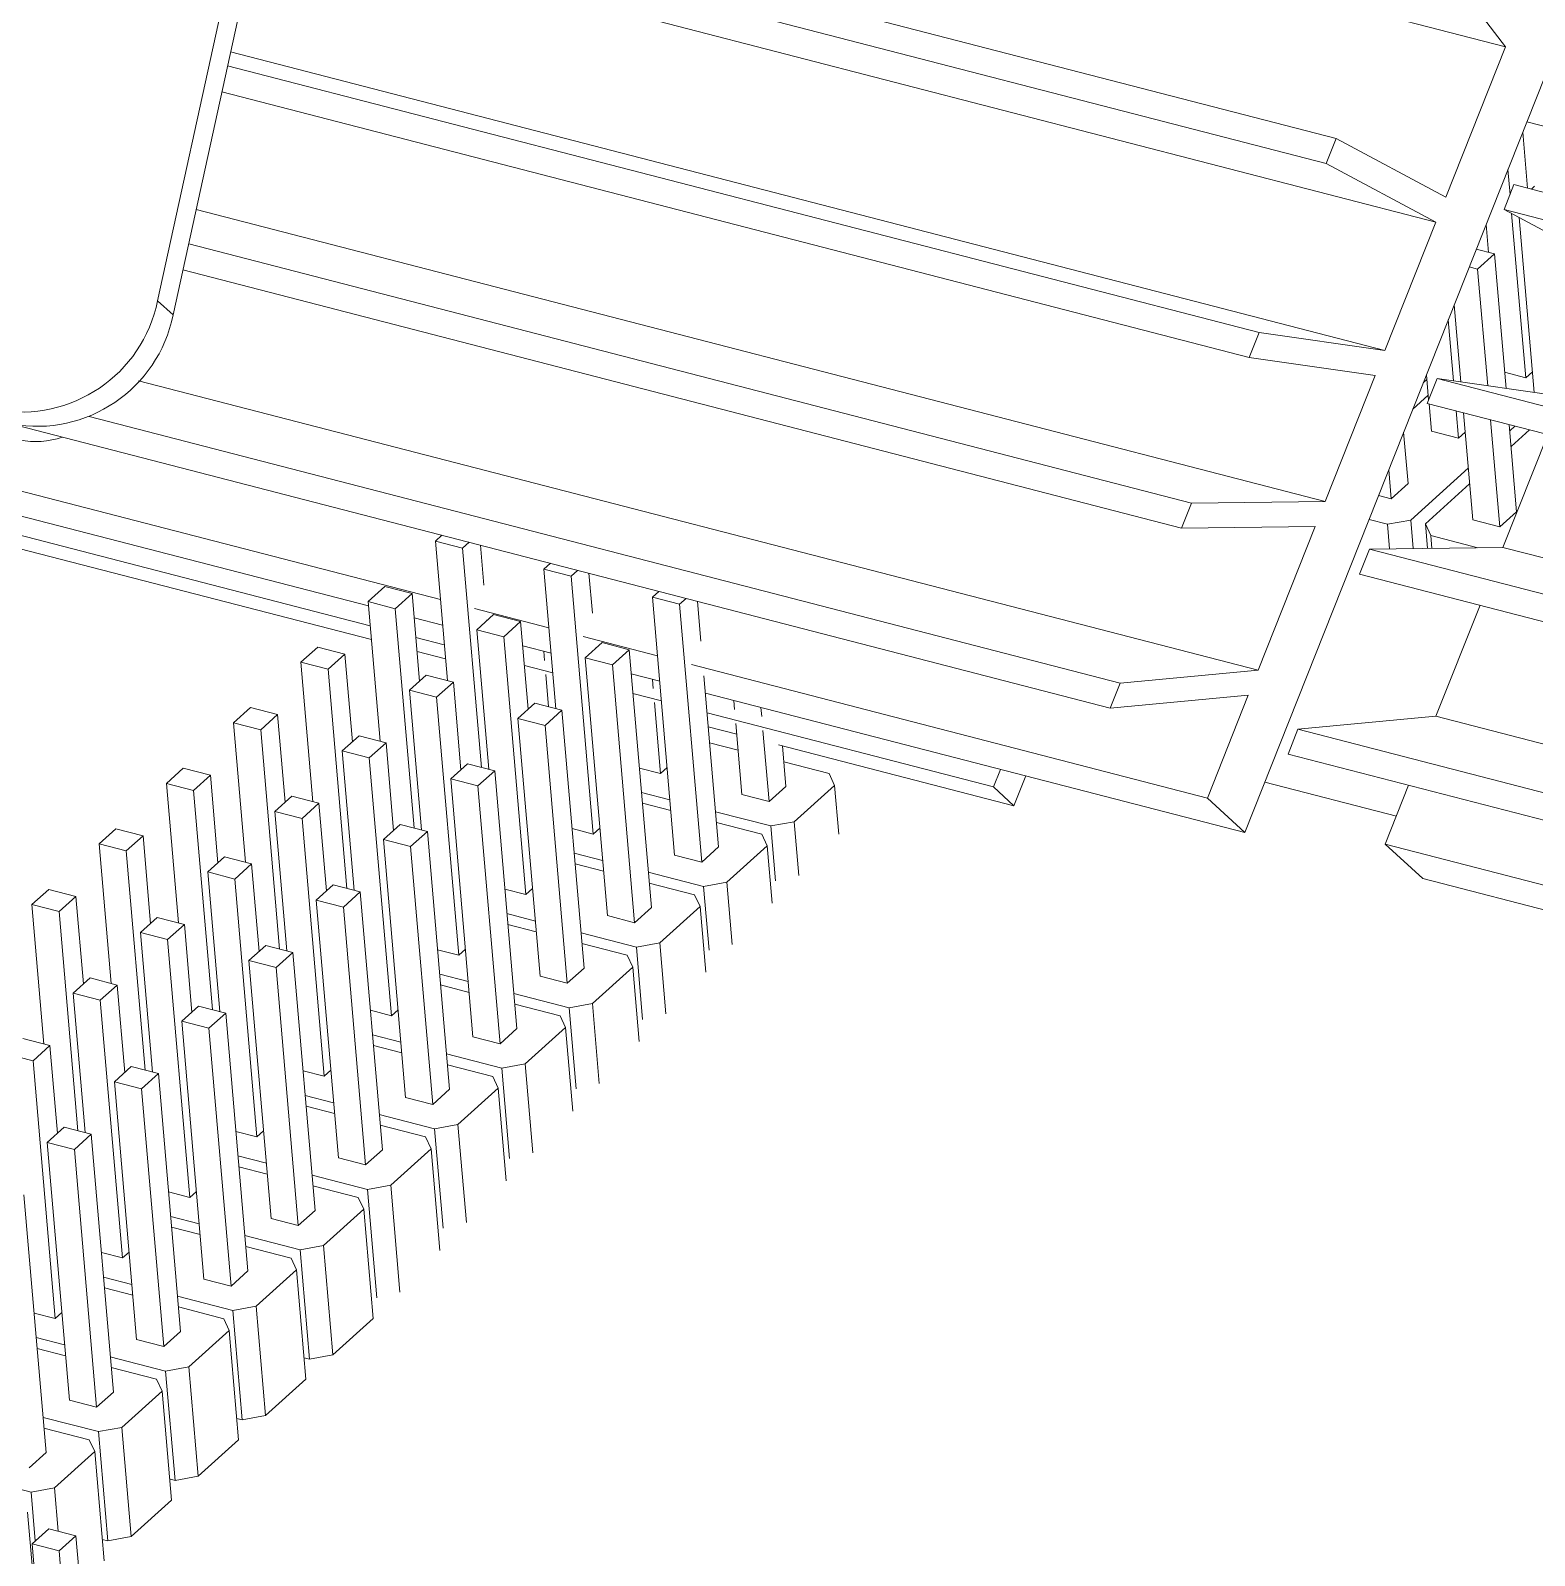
# Model space of a CAD drawing. Header units: inches. Extents: x 0 to 46.8, y 0 to 33.1.
# Drawn here: x 23.9821 to 24.2171, y 16.7058 to 16.944 of the extents above; entities that cross this region are included whole.
import ezdxf

# ---------------------------------------------------------------- set-up
doc = ezdxf.new("R2010")
doc.units = ezdxf.units.IN
doc.header["$MEASUREMENT"] = 0

msp = doc.modelspace()

# ---------------------------------------------------------------- linework, layer by layer
at = {"color": 7, "linetype": 'Continuous', "lineweight": 15}
for p, q in [((24.0784161298, 17.2513877048), (24.0019948592, 16.9017871431)), ((24.0808314171, 17.2491541156), (24.0044101521, 16.8995535589)), ((24.212521533, 16.9414331918), (24.0242111088, 16.9901360488)), ((24.1860672684, 16.9271043236), (24.0198309105, 16.9700981494)), ((24.1845199164, 16.9232049389), (24.0189413382, 16.9660286427)), ((24.2016554436, 16.9140503038), (24.0179641746, 16.9615585055)), ((24.1988759178, 16.9593824913), (24.212521533, 16.9414331918)), ((24.1507702674, 16.838154821), (23.7428042562, 16.9436673565)), ((24.1718066859, 16.8187010472), (24.2214671303, 16.943846859)), ((24.1937039577, 16.8940123308), (24.0133928556, 16.9406463175)), ((24.212521533, 16.9414331918), (24.2032027937, 16.9179496867)), ((24.1740498024, 16.8968199315), (24.0129220549, 16.9384925138)), ((24.1725024502, 16.8929205737), (24.01203247, 16.9344230372)), ((24.0461622692, 16.8550890759), (23.7579972255, 16.9296174032)), ((24.23640851, 16.9244152972), (24.2158646955, 16.9297285584)), ((24.2159781254, 16.9193684458), (24.2152264326, 16.9281201125)), ((24.1860672684, 16.9271043236), (24.1845199164, 16.9232049389)), ((24.2032027937, 16.9179496867), (24.1860672684, 16.9271043236)), ((24.0349302927, 16.8541014847), (23.7638406747, 16.9242135828)), ((24.1845199164, 16.9232049389), (24.2016554436, 16.9140503038)), ((24.2132358658, 16.9183561995), (24.2129006446, 16.9222590495)), ((24.2123080472, 16.9160180752), (24.2138553992, 16.9199174598)), ((24.2560650509, 16.909000748), (24.2138553992, 16.9199174598)), ((24.2170713357, 16.9196551083), (24.2165801687, 16.9192127383)), ((24.1843490467, 16.8704376755), (24.0080147014, 16.9160431509)), ((24.2294435744, 16.90686344), (24.2123080472, 16.9160180752)), ((24.2535690227, 16.9053467201), (24.2123080472, 16.9160180752)), ((24.2156917974, 16.8897627457), (24.2134909718, 16.9153861002)), ((24.2016554436, 16.9140503038), (24.1937039577, 16.8940123308)), ((24.2098652732, 16.9093414594), (24.2094932832, 16.9136723942)), ((24.2170068847, 16.887466181), (24.2146625656, 16.9147601741)), ((24.1634715546, 16.8701624374), (24.0068405954, 16.9106720122)), ((24.0351947112, 16.8510228692), (23.8121266029, 16.9087151305)), ((24.2108061598, 16.9090981215), (24.2079692642, 16.9098318298)), ((24.2081801038, 16.9067329618), (24.2108061598, 16.9090981215)), ((24.2126102123, 16.8880942415), (24.2108061598, 16.9090981215)), ((24.1619242041, 16.8662630541), (24.0059510246, 16.9066025069)), ((24.2068736526, 16.9070708502), (24.2081801038, 16.9067329618)), ((24.2097458648, 16.8885034172), (24.2081801038, 16.9067329618)), ((24.0019948592, 16.9017871431), (24.0044101521, 16.8995535589)), ((24.2055494956, 16.8891028713), (24.2045164206, 16.9011305606)), ((24.2044177772, 16.8892645434), (24.2035974905, 16.8988148222)), ((24.1740498024, 16.8968199315), (24.1725024502, 16.8929205737)), ((24.1937039577, 16.8940123308), (24.1740498024, 16.8968199315)), ((24.1725024502, 16.8929205737), (24.1921566077, 16.8901129479)), ((24.1738789328, 16.8440526547), (23.9990178151, 16.8892771082)), ((24.1921566077, 16.8901129479), (24.1843490467, 16.8704376755)), ((24.2002550647, 16.8894721192), (24.1996871295, 16.8889606079)), ((24.2005253503, 16.8863253169), (24.2001901291, 16.8902281669)), ((24.200290581, 16.8857337099), (24.2018379332, 16.8896330678)), ((24.2641644769, 16.8735135101), (24.2018379332, 16.8896330678)), ((24.2018379332, 16.8896330678), (24.2214920885, 16.886825467)), ((24.2123936354, 16.8906157517), (24.2156917974, 16.8897627457)), ((24.2156917974, 16.8897627457), (24.2167293696, 16.8906972361)), ((24.2004666256, 16.8870089669), (24.1980484199, 16.8848310078)), ((24.3761187546, 16.8402591461), (24.200290581, 16.8857337099)), ((24.2009485253, 16.8813984549), (24.2005826529, 16.8856581654)), ((24.2051875734, 16.880302107), (24.2048217009, 16.8845618174)), ((24.1523176201, 16.8420541792), (23.9913018568, 16.883697799)), ((24.2074004936, 16.8675524243), (24.2059649289, 16.8842661443)), ((24.2116395416, 16.8664560763), (24.2102039769, 16.8831697963)), ((24.2142655976, 16.868821236), (24.2130974557, 16.8824214567)), ((24.213994414, 16.8821894713), (24.2131803523, 16.8814562859)), ((24.1973094054, 16.8732066279), (24.1966201254, 16.8812316454)), ((24.2009485253, 16.8813984549), (24.2051875734, 16.880302107)), ((24.2051875734, 16.880302107), (24.2062251456, 16.8812365973)), ((24.2191258013, 16.8808623314), (24.2121371775, 16.8632508118)), ((24.2162834997, 16.8815974435), (24.213391921, 16.8789931405)), ((24.1946833494, 16.8708414682), (24.1942943364, 16.8753705949)), ((24.206707036, 16.8756260878), (24.1977177474, 16.867529877)), ((24.1946833494, 16.8708414682), (24.1973094054, 16.8732066279)), ((24.206918597, 16.8731629354), (24.2000068331, 16.8669378491)), ((24.1634715546, 16.8701624374), (24.1619242041, 16.8662630541)), ((24.1843490467, 16.8704376755), (24.1634715546, 16.8701624374)), ((24.1927005789, 16.8713542735), (24.1946833494, 16.8708414682)), ((24.2116395416, 16.8664560763), (24.2142655976, 16.868821236)), ((24.0353813813, 16.8488495384), (23.9638129383, 16.867359335)), ((24.1619242041, 16.8662630541), (24.1828016947, 16.8665382909)), ((24.1828016947, 16.8665382909), (24.1738789328, 16.8440526547)), ((24.1912105404, 16.8675993401), (24.1940792432, 16.8668574055)), ((24.1977177474, 16.867529877), (24.1940792432, 16.8668574055)), ((24.1940792432, 16.8668574055), (24.1944090928, 16.8630170944)), ((24.1977177474, 16.867529877), (24.198101176, 16.8630657671)), ((24.2008617194, 16.8651032489), (24.2000068331, 16.8669378491)), ((24.2000068331, 16.8669378491), (24.2003368806, 16.8630952352)), ((24.2074004936, 16.8675524243), (24.2116395416, 16.8664560763)), ((24.04639105, 16.8651504791), (24.0453765668, 16.864236784)), ((24.0453765668, 16.864236784), (24.0496156149, 16.863140436)), ((24.0472485285, 16.8424422641), (24.0453765668, 16.864236784)), ((24.0496156149, 16.863140436), (24.0506300981, 16.8640541312)), ((24.0525572688, 16.8288919066), (24.0496156149, 16.863140436)), ((24.0529404924, 16.8573694928), (24.0524057844, 16.8635948893)), ((24.1897123349, 16.8590761904), (24.1912596855, 16.8629755737)), ((24.1912596855, 16.8629755737), (24.2121371775, 16.8632508118)), ((24.37092688, 16.8165081212), (24.1912596855, 16.8629755737)), ((24.2008617194, 16.8651032489), (24.2082237443, 16.8631992033)), ((24.2008617194, 16.8651032489), (24.2010334014, 16.8631044224)), ((24.372100986, 16.8218792598), (24.2121371775, 16.8632508118)), ((24.0633472423, 16.8607650873), (24.0623327591, 16.8598513921)), ((24.0623327591, 16.8598513921), (24.0665718071, 16.8587550441)), ((24.0642047207, 16.8380568722), (24.0623327591, 16.8598513921)), ((24.0665718071, 16.8587550441), (24.0675862903, 16.8596687393)), ((24.0700312449, 16.8184781586), (24.0665718071, 16.8587550441)), ((24.0698966846, 16.8529841009), (24.0693619766, 16.8592094975)), ((24.3700373091, 16.8124386158), (24.1897123349, 16.8590761904)), ((24.0374983981, 16.8571413042), (24.0348723421, 16.8547761445)), ((24.0417374462, 16.8560449563), (24.0374983981, 16.8571413042)), ((24.0391113902, 16.8536797966), (24.0417374462, 16.8560449563)), ((24.0429127978, 16.8423607956), (24.0417374462, 16.8560449563)), ((24.0803034345, 16.8563796954), (24.0792889513, 16.8554660002)), ((24.0348723421, 16.8547761445), (24.0391113902, 16.8536797966)), ((24.0367443038, 16.8329816247), (24.0348723421, 16.8547761445)), ((24.0420530441, 16.8194312672), (24.0391113902, 16.8536797966)), ((24.0631184739, 16.8507036808), (24.0514889044, 16.8537114445)), ((24.0792889513, 16.8554660002), (24.0835279993, 16.8543696522)), ((24.0827483891, 16.8151891146), (24.0792889513, 16.8554660002)), ((24.0835279993, 16.8543696522), (24.0845424825, 16.8552833474)), ((24.0869874372, 16.8140927667), (24.0835279993, 16.8543696522)), ((24.0868528768, 16.848598709), (24.0863181688, 16.8548241056)), ((24.2085475521, 16.854204836), (24.2016670636, 16.8368657909)), ((24.0465042059, 16.8511081155), (24.0420628129, 16.8522567961)), ((24.0544545903, 16.8527559123), (24.0518285343, 16.8503907527)), ((24.0534170228, 16.8518214352), (24.053407044, 16.8519376145)), ((24.0586936384, 16.8516595644), (24.0544545903, 16.8527559123)), ((24.0560675824, 16.8492944047), (24.0586936384, 16.8516595644)), ((24.05986899, 16.8379754037), (24.0586936384, 16.8516595644)), ((24.0467686368, 16.8480294967), (24.0423272437, 16.8491781773)), ((24.0518285343, 16.8503907527), (24.0560675824, 16.8492944047)), ((24.053700496, 16.8285962328), (24.0518285343, 16.8503907527)), ((24.0595270202, 16.8090175191), (24.0560675824, 16.8492944047)), ((24.0800746599, 16.8463182905), (24.0684450966, 16.8493260526)), ((24.0269941732, 16.8476806646), (24.0243681172, 16.8453155049)), ((24.0312332212, 16.8465843166), (24.0269941732, 16.8476806646)), ((24.0286071652, 16.8442191569), (24.0312332212, 16.8465843166)), ((24.0324085729, 16.832900156), (24.0312332212, 16.8465843166)), ((24.0469553069, 16.8458561659), (24.0425139138, 16.8470048465)), ((24.0634603981, 16.8467227236), (24.0590190051, 16.8478714042)), ((24.0624383141, 16.8456079874), (24.0623171721, 16.847018396)), ((24.0714107826, 16.8483705205), (24.0687847266, 16.8460053608)), ((24.070373215, 16.8474360434), (24.0703632362, 16.8475522226)), ((24.0756498306, 16.8472741725), (24.0714107826, 16.8483705205)), ((24.0730237746, 16.8449090128), (24.0756498306, 16.8472741725)), ((24.0791092684, 16.806997287), (24.0756498306, 16.8472741725)), ((24.0243681172, 16.8453155049), (24.0286071652, 16.8442191569)), ((24.0262400789, 16.8235209851), (24.0243681172, 16.8453155049)), ((24.0315488191, 16.8099706275), (24.0286071652, 16.8442191569)), ((24.063724829, 16.8436441048), (24.059283436, 16.8447927854)), ((24.0687847266, 16.8460053608), (24.0730237746, 16.8449090128)), ((24.0722441644, 16.8057284752), (24.0687847266, 16.8460053608)), ((24.0764832124, 16.8046321273), (24.0730237746, 16.8449090128)), ((24.1659632368, 16.8241048676), (24.0854012888, 16.8449406607)), ((24.1738789328, 16.8440526547), (24.1523176201, 16.8420541792)), ((24.0439503654, 16.8432952727), (24.0413243094, 16.840930113)), ((24.0481894134, 16.8421989247), (24.0439503654, 16.8432952727)), ((24.0455633574, 16.8398337651), (24.0481894134, 16.8421989247)), ((24.0493647651, 16.8285147641), (24.0481894134, 16.8421989247)), ((24.063061494, 16.8383525464), (24.062626989, 16.8434113194)), ((24.0804165903, 16.8423373317), (24.0759751973, 16.8434860123)), ((24.0793945063, 16.8412225955), (24.0792733643, 16.8426330041)), ((24.0896134934, 16.8164579266), (24.0873194284, 16.8431668307)), ((24.1523176201, 16.8420541792), (24.1507702674, 16.838154821)), ((24.0413243094, 16.840930113), (24.0455633574, 16.8398337651)), ((24.0431962711, 16.8191355932), (24.0413243094, 16.840930113)), ((24.0490227953, 16.7995568795), (24.0455633574, 16.8398337651)), ((24.0806810212, 16.839258713), (24.0762396282, 16.8404073936)), ((24.1718066859, 16.8187010472), (24.0875491166, 16.8404926414)), ((24.0921116505, 16.8379335516), (24.0919905085, 16.8393439602)), ((24.1507702674, 16.838154821), (24.1723315817, 16.8401532843)), ((24.1723315817, 16.8401532843), (24.1659632368, 16.8241048676)), ((24.0164899492, 16.8382200258), (24.0138638932, 16.8358548661)), ((24.0207289972, 16.8371236779), (24.0164899492, 16.8382200258)), ((24.0181029412, 16.8347585182), (24.0207289972, 16.8371236779)), ((24.0219043489, 16.8234395172), (24.0207289972, 16.8371236779)), ((24.0609065576, 16.8389098808), (24.0582805016, 16.8365447211)), ((24.0651456057, 16.8378135329), (24.0609065576, 16.8389098808)), ((24.0625195497, 16.8354483732), (24.0651456057, 16.8378135329)), ((24.0686050435, 16.7975366473), (24.0651456057, 16.8378135329)), ((24.0805354701, 16.8279387984), (24.0795831812, 16.8390259275)), ((24.132558612, 16.8258415753), (24.0878135475, 16.8374140227)), ((24.0963506985, 16.8368372036), (24.0962295566, 16.8382476122)), ((24.1801057509, 16.8348673155), (24.2016670636, 16.8368657909)), ((24.3670097815, 16.7941030879), (24.2016670636, 16.8368657909)), ((24.0138638932, 16.8358548661), (24.0181029412, 16.8347585182)), ((24.0157358549, 16.8140603463), (24.0138638932, 16.8358548661)), ((24.0210445951, 16.8005099888), (24.0181029412, 16.8347585182)), ((24.0582805016, 16.8365447211), (24.0625195497, 16.8354483732)), ((24.0617399394, 16.7962678356), (24.0582805016, 16.8365447211)), ((24.0659789875, 16.7951714876), (24.0625195497, 16.8354483732)), ((24.0924416044, 16.8340920129), (24.0880002176, 16.8352406918)), ((24.0932526143, 16.8246497545), (24.0923003253, 16.8357368836)), ((24.0974916624, 16.8235534065), (24.0965393734, 16.8346405356)), ((24.1785583982, 16.8309679572), (24.1801057509, 16.8348673155)), ((24.3706016278, 16.7855992333), (24.1801057509, 16.8348673155)), ((24.0334461414, 16.8338346339), (24.0308200854, 16.8314694743)), ((24.0376851894, 16.832738286), (24.0334461414, 16.8338346339)), ((24.0350591334, 16.8303731263), (24.0376851894, 16.832738286)), ((24.0388605411, 16.8190541253), (24.0376851894, 16.832738286)), ((24.0882148692, 16.8327415459), (24.0926562622, 16.8315928653)), ((24.1357487364, 16.822891459), (24.0989537973, 16.8324077599)), ((24.1001177174, 16.8259185653), (24.0995741314, 16.8322473255)), ((24.0308200854, 16.8314694743), (24.0350591334, 16.8303731263)), ((24.0326920471, 16.8096749544), (24.0308200854, 16.8314694743)), ((24.0385185713, 16.7900962407), (24.0350591334, 16.8303731263)), ((24.0997887886, 16.829748175), (24.1068661808, 16.8279177441)), ((24.5865244421, 16.7254554132), (24.1785583982, 16.8309679572)), ((24.0059857233, 16.8287593853), (24.0033596673, 16.8263942256)), ((24.0102247713, 16.8276630374), (24.0059857233, 16.8287593853)), ((24.0075987153, 16.8252978777), (24.0102247713, 16.8276630374)), ((24.0114001229, 16.8139788767), (24.0102247713, 16.8276630374)), ((24.0504023336, 16.8294492421), (24.0477762776, 16.8270840824)), ((24.0546413817, 16.8283528941), (24.0504023336, 16.8294492421)), ((24.0520153257, 16.8259877344), (24.0546413817, 16.8283528941)), ((24.0581008195, 16.7880760086), (24.0546413817, 16.8283528941)), ((24.0772373081, 16.8287918044), (24.0805354701, 16.8279387984)), ((24.0805354701, 16.8279387984), (24.0815730376, 16.8288732844)), ((24.1068661808, 16.8279177441), (24.1077210671, 16.8260831439)), ((24.1336419481, 16.828571612), (24.132558612, 16.8258415753)), ((24.137596849, 16.8275487589), (24.1357487364, 16.822891459)), ((24.0033596673, 16.8263942256), (24.0075987153, 16.8252978777)), ((24.0052316289, 16.8045997058), (24.0033596673, 16.8263942256)), ((24.0105403692, 16.7910493483), (24.0075987153, 16.8252978777)), ((24.0477762776, 16.8270840824), (24.0520153257, 16.8259877344)), ((24.0512357154, 16.7868071968), (24.0477762776, 16.8270840824)), ((24.0554747635, 16.7857108489), (24.0520153257, 16.8259877344)), ((24.0775662451, 16.8249621948), (24.0820076257, 16.8238135175)), ((24.0974916624, 16.8235534065), (24.1001177174, 16.8259185653)), ((24.1014185323, 16.8204067603), (24.1077210671, 16.8260831439)), ((24.1077210671, 16.8260831439), (24.1083744016, 16.8184766245)), ((24.1357487364, 16.822891459), (24.132558612, 16.8258415753)), ((24.1749335994, 16.8265809688), (24.1954774171, 16.8212677068)), ((24.1973936175, 16.8260965778), (24.1937513676, 16.8169180039)), ((24.0229419155, 16.8243739934), (24.0203158595, 16.8220088338)), ((24.0271809635, 16.8232776455), (24.0229419155, 16.8243739934)), ((24.0245549075, 16.8209124858), (24.0271809635, 16.8232776455)), ((24.0283563152, 16.8095934848), (24.0271809635, 16.8232776455)), ((24.0777106433, 16.8232809054), (24.0821520363, 16.8221322248)), ((24.0932526143, 16.8246497545), (24.0974916624, 16.8235534065)), ((24.1659632368, 16.8241048676), (24.1718066859, 16.8187010472)), ((24.0203158595, 16.8220088338), (24.0245549075, 16.8209124858)), ((24.0221878212, 16.8002143139), (24.0203158595, 16.8220088338)), ((24.0280143454, 16.7806356003), (24.0245549075, 16.8209124858)), ((24.0891401583, 16.8219688256), (24.0977800259, 16.8197342905)), ((24.0892845626, 16.8202875345), (24.0963619549, 16.8184571036)), ((24.1014185323, 16.8204067603), (24.0977800259, 16.8197342905)), ((24.1014185323, 16.8204067603), (24.1021394879, 16.8120129552)), ((23.9954814993, 16.8192987466), (23.9928554433, 16.8169335869)), ((23.9997205473, 16.8182023986), (23.9954814993, 16.8192987466)), ((23.9970944913, 16.8158372389), (23.9997205473, 16.8182023986)), ((24.0008958989, 16.8045182379), (23.9997205473, 16.8182023986)), ((24.0398981077, 16.8199886016), (24.0372720517, 16.8176234419)), ((24.0441371557, 16.8188922536), (24.0398981077, 16.8199886016)), ((24.0415110997, 16.8165270939), (24.0441371557, 16.8188922536)), ((24.0475965936, 16.7786153681), (24.0441371557, 16.8188922536)), ((24.0667330829, 16.8193311645), (24.0700312449, 16.8184781586)), ((24.0700312449, 16.8184781586), (24.0710688131, 16.8194126452)), ((24.0963619549, 16.8184571036), (24.0972168421, 16.8166225043)), ((24.0977800259, 16.8197342905), (24.0985160577, 16.8111649588)), ((23.9928554433, 16.8169335869), (23.9970944913, 16.8158372389)), ((23.9947274049, 16.795139067), (23.9928554433, 16.8169335869)), ((24.0000361452, 16.7815887095), (23.9970944913, 16.8158372389)), ((24.0372720517, 16.8176234419), (24.0415110997, 16.8165270939)), ((24.0407314895, 16.7773465563), (24.0372720517, 16.8176234419)), ((24.0449705376, 16.7762502084), (24.0415110997, 16.8165270939)), ((24.0670620198, 16.8155015549), (24.0715034004, 16.8143528775)), ((24.0869874372, 16.8140927667), (24.0896134934, 16.8164579266)), ((24.0909143072, 16.8109461206), (24.0972168421, 16.8166225043)), ((24.0972168421, 16.8166225043), (24.0979834607, 16.807697063)), ((24.6017174115, 16.7114054599), (24.1937513676, 16.8169180039)), ((24.1937513676, 16.8169180039), (24.1995948168, 16.8115141834)), ((24.0124376915, 16.8149133547), (24.0098116355, 16.812548195)), ((24.0166767395, 16.8138170067), (24.0124376915, 16.8149133547)), ((24.0140506835, 16.811451847), (24.0166767395, 16.8138170067)), ((24.0178520912, 16.8001328461), (24.0166767395, 16.8138170067)), ((24.0672064186, 16.813820266), (24.0716478116, 16.8126715854)), ((24.0827483891, 16.8151891146), (24.0869874372, 16.8140927667)), ((24.0098116355, 16.812548195), (24.0140506835, 16.811451847)), ((24.0116835972, 16.7907536751), (24.0098116355, 16.812548195)), ((24.0175101214, 16.7711749615), (24.0140506835, 16.811451847)), ((24.0293938837, 16.8105279628), (24.0267678277, 16.8081628031)), ((24.0336329317, 16.8094316148), (24.0293938837, 16.8105279628)), ((24.078635933, 16.8125081856), (24.0872758006, 16.8102736506)), ((24.078780338, 16.8108268951), (24.0858577302, 16.8089964642)), ((24.0909143072, 16.8109461206), (24.0872758006, 16.8102736506)), ((24.0909143072, 16.8109461206), (24.091750226, 16.8012138447)), ((24.6075608607, 16.7060016394), (24.1995948168, 16.8115141834)), ((23.9849772753, 16.8098381078), (23.9823512193, 16.8074729481)), ((23.9892163233, 16.8087417598), (23.9849772753, 16.8098381078)), ((23.9865902673, 16.8063766001), (23.9892163233, 16.8087417598)), ((23.9903916749, 16.7950575992), (23.9892163233, 16.8087417598)), ((24.0267678277, 16.8081628031), (24.0310068758, 16.8070664551)), ((24.0302272655, 16.7678859176), (24.0267678277, 16.8081628031)), ((24.0310068758, 16.8070664551), (24.0336329317, 16.8094316148)), ((24.0370923696, 16.7691547293), (24.0336329317, 16.8094316148)), ((24.0562288582, 16.8098705251), (24.0595270202, 16.8090175191)), ((24.0595270202, 16.8090175191), (24.0605645881, 16.8099520056)), ((24.0858577302, 16.8089964642), (24.0867126172, 16.8071618646)), ((24.0872758006, 16.8102736506), (24.0881271449, 16.8003617806)), ((23.9823512193, 16.8074729481), (23.9865902673, 16.8063766001)), ((23.9842231809, 16.7856784283), (23.9823512193, 16.8074729481)), ((23.9895319212, 16.7721280707), (23.9865902673, 16.8063766001)), ((24.0344663136, 16.7667895696), (24.0310068758, 16.8070664551)), ((24.0565577952, 16.8060409156), (24.0609991758, 16.8048922382)), ((24.0764832124, 16.8046321273), (24.0791092684, 16.806997287)), ((24.0804100824, 16.801485481), (24.0867126172, 16.8071618646)), ((24.0867126172, 16.8071618646), (24.0875952319, 16.7968859254)), ((24.0019334675, 16.8054527159), (23.9993074115, 16.8030875562)), ((24.0061725155, 16.804356368), (24.0019334675, 16.8054527159)), ((24.0035464595, 16.8019912083), (24.0061725155, 16.804356368)), ((24.0073478672, 16.7906722073), (24.0061725155, 16.804356368)), ((24.0567021934, 16.8043596261), (24.0611435864, 16.8032109455)), ((24.0722441644, 16.8057284752), (24.0764832124, 16.8046321273)), ((23.9993074115, 16.8030875562), (24.0035464595, 16.8019912083)), ((24.0011793732, 16.7812930364), (23.9993074115, 16.8030875562)), ((24.0070058974, 16.7617143227), (24.0035464595, 16.8019912083)), ((24.0188896597, 16.801067324), (24.0162636037, 16.7987021643)), ((24.0231287078, 16.7999709761), (24.0188896597, 16.801067324)), ((24.0681317084, 16.8030475463), (24.076771576, 16.8008130113)), ((24.0682761127, 16.8013662552), (24.0753535049, 16.7995358243)), ((24.0804100824, 16.801485481), (24.076771576, 16.8008130113)), ((24.0804100824, 16.801485481), (24.081363413, 16.7903862246)), ((24.0162636037, 16.7987021643), (24.0205026518, 16.7976058164)), ((24.0197230415, 16.7584252788), (24.0162636037, 16.7987021643)), ((24.0205026518, 16.7976058164), (24.0231287078, 16.7999709761)), ((24.0265881456, 16.7596940905), (24.0231287078, 16.7999709761)), ((24.0457246333, 16.8004098855), (24.0490227953, 16.7995568795)), ((24.0490227953, 16.7995568795), (24.0500603637, 16.8004913664)), ((24.0753535049, 16.7995358243), (24.0762083922, 16.797701225)), ((24.076771576, 16.8008130113), (24.0777406235, 16.7895307691)), ((24.0239620896, 16.7573289308), (24.0205026518, 16.7976058164)), ((24.0460535703, 16.7965802759), (24.0504949508, 16.7954315986)), ((24.0617399394, 16.7962678356), (24.0659789875, 16.7951714876)), ((24.0659789875, 16.7951714876), (24.0686050435, 16.7975366473)), ((24.0699058565, 16.7920248405), (24.0762083922, 16.797701225)), ((24.0762083922, 16.797701225), (24.0772092745, 16.786048343)), ((23.9914292396, 16.7959920737), (23.9888031836, 16.793626914)), ((23.9956682877, 16.7948957257), (23.9914292396, 16.7959920737)), ((23.9930422317, 16.792530566), (23.9956682877, 16.7948957257)), ((23.9968436393, 16.7812115651), (23.9956682877, 16.7948957257)), ((24.0461979694, 16.7948989873), (24.0506393624, 16.7937503068)), ((23.9888031836, 16.793626914), (23.9930422317, 16.792530566)), ((23.9906751453, 16.7718323941), (23.9888031836, 16.793626914)), ((23.9965016695, 16.7522536805), (23.9930422317, 16.792530566)), ((24.0083854319, 16.7916066818), (24.0057593759, 16.7892415221)), ((24.0126244799, 16.7905103338), (24.0083854319, 16.7916066818)), ((24.0576274834, 16.7935869067), (24.066267351, 16.7913523716)), ((24.0577718887, 16.7919056165), (24.0648492809, 16.7900751856)), ((24.0699058565, 16.7920248405), (24.066267351, 16.7913523716)), ((24.0699058565, 16.7920248405), (24.0709786069, 16.779535225)), ((24.0057593759, 16.7892415221), (24.0099984239, 16.7881451741)), ((24.0092188137, 16.7489646366), (24.0057593759, 16.7892415221)), ((24.0099984239, 16.7881451741), (24.0126244799, 16.7905103338)), ((24.0160839177, 16.7502334483), (24.0126244799, 16.7905103338)), ((24.0352204093, 16.7909492467), (24.0385185713, 16.7900962407)), ((24.0385185713, 16.7900962407), (24.0395561377, 16.7910307259)), ((24.0648492809, 16.7900751856), (24.0657041673, 16.7882405854)), ((24.066267351, 16.7913523716), (24.0673560528, 16.778677042)), ((24.0134578617, 16.7478682886), (24.0099984239, 16.7881451741)), ((24.0355493443, 16.7871196354), (24.0399907249, 16.7859709581)), ((24.0512357154, 16.7868071968), (24.0554747635, 16.7857108489)), ((24.0554747635, 16.7857108489), (24.0581008195, 16.7880760086)), ((24.0594016325, 16.7825642018), (24.0657041673, 16.7882405854)), ((24.0657041673, 16.7882405854), (24.0668251499, 16.7751894221)), ((23.9851640637, 16.785435087), (23.9809250156, 16.7865314349)), ((23.9825380077, 16.7830699273), (23.9851640637, 16.785435087)), ((23.9863394153, 16.7717509263), (23.9851640637, 16.785435087)), ((24.0356937434, 16.7854383468), (24.0401351365, 16.7842896663)), ((23.9782989596, 16.7841662752), (23.9825380077, 16.7830699273)), ((23.9859974455, 16.7427930417), (23.9825380077, 16.7830699273)), ((23.9978812079, 16.782146043), (23.9952551519, 16.7797808833)), ((24.0021202559, 16.7810496951), (23.9978812079, 16.782146043)), ((24.0471232575, 16.7841262662), (24.0557631251, 16.7818917312)), ((24.0472676628, 16.782444976), (24.054345055, 16.7806145451)), ((24.0594016325, 16.7825642018), (24.0557631251, 16.7818917312)), ((24.0594016325, 16.7825642018), (24.0605953723, 16.7686659549)), ((23.9952551519, 16.7797808833), (23.9994941999, 16.7786845354)), ((23.9987145897, 16.7395039978), (23.9952551519, 16.7797808833)), ((23.9994941999, 16.7786845354), (24.0021202559, 16.7810496951)), ((24.0055796937, 16.7407728095), (24.0021202559, 16.7810496951)), ((24.0247161834, 16.7814886062), (24.0280143454, 16.7806356003)), ((24.0280143454, 16.7806356003), (24.0290519137, 16.7815700871)), ((24.054345055, 16.7806145451), (24.0551999413, 16.7787799449)), ((24.0557631251, 16.7818917312), (24.0569729903, 16.7678057427)), ((24.0029536377, 16.7384076498), (23.9994941999, 16.7786845354)), ((24.0250451203, 16.7776589967), (24.0294865009, 16.7765103193)), ((24.0407314895, 16.7773465563), (24.0449705376, 16.7762502084)), ((24.0449705376, 16.7762502084), (24.0475965936, 16.7786153681)), ((24.0488974085, 16.773103563), (24.0551999413, 16.7787799449)), ((24.0551999413, 16.7787799449), (24.0564424174, 16.7643142806)), ((24.0251895194, 16.7759777081), (24.0296309125, 16.7748290275)), ((23.9873769839, 16.7726854043), (23.9847509279, 16.7703202446)), ((23.9916160319, 16.7715890563), (23.9873769839, 16.7726854043)), ((24.0366190335, 16.7746656274), (24.0452589011, 16.7724310924)), ((24.0367634388, 16.7729843372), (24.043840831, 16.7711539063)), ((24.0488974085, 16.773103563), (24.0452589011, 16.7724310924)), ((24.0452589011, 16.7724310924), (24.0465909993, 16.7569219923)), ((24.0488974085, 16.773103563), (24.0502132652, 16.7577835562)), ((23.9847509279, 16.7703202446), (23.9889899759, 16.7692238966)), ((23.9882103657, 16.730043359), (23.9847509279, 16.7703202446)), ((23.9889899759, 16.7692238966), (23.9916160319, 16.7715890563)), ((23.9950754697, 16.7313121708), (23.9916160319, 16.7715890563)), ((24.0142119594, 16.7720279674), (24.0175101214, 16.7711749615)), ((24.0175101214, 16.7711749615), (24.0185476897, 16.7721094484)), ((24.043840831, 16.7711539063), (24.0446957173, 16.7693193061)), ((23.9924494137, 16.7289470111), (23.9889899759, 16.7692238966)), ((24.0145408963, 16.7681983579), (24.0189822769, 16.7670496805)), ((24.0302272655, 16.7678859176), (24.0344663136, 16.7667895696)), ((24.0344663136, 16.7667895696), (24.0370923696, 16.7691547293)), ((24.0383931845, 16.7636429242), (24.0446957173, 16.7693193061)), ((24.0446957173, 16.7693193061), (24.0460606382, 16.7534280648)), ((24.0146852955, 16.7665170693), (24.0191266885, 16.7653683887)), ((24.0261148095, 16.7652049886), (24.0347546771, 16.7629704536)), ((24.0262592148, 16.7635236984), (24.033336607, 16.7616932675)), ((24.0383931845, 16.7636429242), (24.0347546771, 16.7629704536)), ((24.0347546771, 16.7629704536), (24.0362096361, 16.7460309331)), ((24.0383931845, 16.7636429242), (24.039831845, 16.7468931603)), ((23.9845712457, 16.721851532), (23.9811118079, 16.7621284175)), ((24.0037077354, 16.7625673287), (24.0070058974, 16.7617143227)), ((24.0070058974, 16.7617143227), (24.0080434619, 16.7626488062)), ((24.033336607, 16.7616932675), (24.0341914933, 16.7598586674)), ((24.0040366723, 16.7587377192), (24.0084780529, 16.7575890418)), ((24.0197230415, 16.7584252788), (24.0239620896, 16.7573289308)), ((24.0239620896, 16.7573289308), (24.0265881456, 16.7596940905)), ((24.0278889566, 16.754182282), (24.0341914933, 16.7598586674)), ((24.0341914933, 16.7598586674), (24.0356573567, 16.7427921919)), ((24.0041810676, 16.7570564271), (24.0086224606, 16.7559077465)), ((24.0156105855, 16.7557443499), (24.0242504531, 16.7535098149)), ((24.015754987, 16.7540630562), (24.0228323792, 16.7522326253)), ((24.0278889566, 16.754182282), (24.0242504531, 16.7535098149)), ((24.0242504531, 16.7535098149), (24.0257163165, 16.7364433394)), ((24.0278889566, 16.754182282), (24.02935482, 16.7371158066)), ((23.9932035075, 16.7531066864), (23.9965016695, 16.7522536805)), ((23.9965016695, 16.7522536805), (23.9975392418, 16.7531881709)), ((24.0228323792, 16.7522326253), (24.0236872655, 16.7503980251)), ((23.9935324445, 16.7492770769), (23.9979738251, 16.7481283995)), ((24.0092188137, 16.7489646366), (24.0134578617, 16.7478682886)), ((24.0134578617, 16.7478682886), (24.0160839177, 16.7502334483)), ((24.0173847326, 16.7447216432), (24.0236872655, 16.7503980251)), ((24.0236872655, 16.7503980251), (24.0251531289, 16.7333315497)), ((23.9936768436, 16.7475957883), (23.9981182366, 16.7464471077)), ((24.0051063576, 16.7462837076), (24.0137462253, 16.7440491726)), ((24.005250763, 16.7446024174), (24.0123281552, 16.7427719865)), ((24.0173847326, 16.7447216432), (24.0137462253, 16.7440491726)), ((24.0137462253, 16.7440491726), (24.0152120886, 16.7269826972)), ((24.0173847326, 16.7447216432), (24.018850596, 16.7276551678)), ((23.9826992835, 16.7436460477), (23.9859974455, 16.7427930417)), ((23.9859974455, 16.7427930417), (23.9870350101, 16.7437275252)), ((24.0123281552, 16.7427719865), (24.0131830415, 16.7409373864)), ((24.02935482, 16.7371158066), (24.0356573567, 16.7427921919)), ((23.9830282205, 16.7398164382), (23.9874696011, 16.7386677608)), ((23.9987145897, 16.7395039978), (24.0029536377, 16.7384076498)), ((24.0029536377, 16.7384076498), (24.0055796937, 16.7407728095)), ((24.0068805086, 16.7352610045), (24.0131830415, 16.7409373864)), ((24.0131830415, 16.7409373864), (24.0146489049, 16.7238709109)), ((23.9831726196, 16.7381351496), (23.9876140126, 16.736986469)), ((23.9946021336, 16.7368230689), (24.0032420013, 16.7345885339)), ((24.0248669911, 16.736663001), (24.0257163165, 16.7364433394)), ((24.02935482, 16.7371158066), (24.0257163165, 16.7364433394)), ((23.994746539, 16.7351417787), (24.0018239312, 16.7333113478)), ((24.0068805086, 16.7352610045), (24.0032420013, 16.7345885339)), ((24.0032420013, 16.7345885339), (24.0047078646, 16.7175220584)), ((24.0068805086, 16.7352610045), (24.008346372, 16.718194529)), ((24.0018239312, 16.7333113478), (24.0026788175, 16.7314767476)), ((24.018850596, 16.7276551678), (24.0251531289, 16.7333315497)), ((23.9882103657, 16.730043359), (23.9924494137, 16.7289470111)), ((23.9924494137, 16.7289470111), (23.9950754697, 16.7313121708)), ((23.9963762846, 16.7258003657), (24.0026788175, 16.7314767476)), ((24.0026788175, 16.7314767476), (24.0041446809, 16.7144102722)), ((23.9840979097, 16.7273624301), (23.9927377773, 16.7251278951)), ((24.0143627633, 16.7272023588), (24.0152120886, 16.7269826972)), ((24.018850596, 16.7276551678), (24.0152120886, 16.7269826972)), ((23.984242315, 16.7256811399), (23.9913197072, 16.723850709)), ((23.9963762846, 16.7258003657), (23.9927377773, 16.7251278951)), ((23.9927377773, 16.7251278951), (23.9942036406, 16.7080614197)), ((23.9963762846, 16.7258003657), (23.997842148, 16.7087338903)), ((23.9913197072, 16.723850709), (23.9921745935, 16.7220161088)), ((24.008346372, 16.718194529), (24.0146489049, 16.7238709109)), ((23.9819451897, 16.7194863723), (23.9845712457, 16.721851532)), ((23.9858720607, 16.716339727), (23.9921745935, 16.7220161088)), ((23.9921745935, 16.7220161088), (23.9936404569, 16.7049496334)), ((23.9735936857, 16.7179017914), (23.9822335533, 16.7156672563)), ((24.0038585393, 16.71774172), (24.0047078646, 16.7175220584)), ((24.008346372, 16.718194529), (24.0047078646, 16.7175220584)), ((23.9858720607, 16.716339727), (23.9822335533, 16.7156672563)), ((23.9822335533, 16.7156672563), (23.9828878488, 16.7080495483)), ((23.9858720607, 16.716339727), (23.9864533851, 16.7095715931)), ((23.997842148, 16.7087338903), (24.0041446809, 16.7144102722)), ((23.9816703695, 16.7125554701), (23.9831362329, 16.6954889946)), ((23.9849962154, 16.7099484489), (23.9823701671, 16.7075832962)), ((23.9892352635, 16.708852101), (23.9849962154, 16.7099484489)), ((23.9866092152, 16.7064869482), (23.9892352635, 16.708852101)), ((23.9904106151, 16.6951679403), (23.9892352635, 16.708852101)), ((23.9933543153, 16.7082810813), (23.9942036406, 16.7080614197)), ((23.997842148, 16.7087338903), (23.9942036406, 16.7080614197)), ((23.9823701671, 16.7075832962), (23.9866092152, 16.7064869482)), ((23.9842421288, 16.6857887763), (23.9823701671, 16.7075832962)), ((23.990068653, 16.6662100627), (23.9866092152, 16.7064869482))]:
    msp.add_line(p, q, dxfattribs=at)
for centre, radius, start, end in [((23.9807125994, 16.9061183477), 0.0217185155042903, 259.7135793278, 348.4966913515), ((23.9831278933, 16.9038847623), 0.0217185142451109, 259.7135767112, 348.4966937581), ((23.9829293614, 16.8925888433), 0.0128007173569977, 228.8049633177, 289.0019353556)]:
    msp.add_arc(centre, radius, start, end, dxfattribs=at)

doc.saveas('drawing.dxf')
